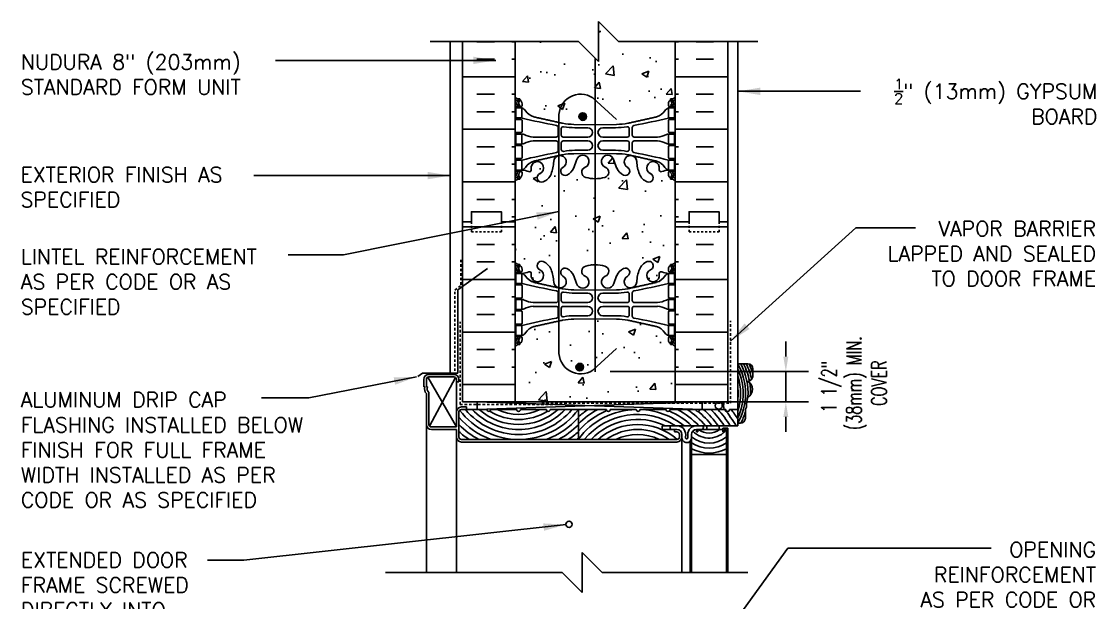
# Model space of a CAD drawing. Header units: inches. Extents: x 423 to 476.7, y 644.2 to 711.3.
# Drawn here: x 423 to 476.6, y 682.2 to 711.3 of the extents above; entities that cross this region are included whole.
import ezdxf

# ---------------------------------------------------------------- set-up
doc = ezdxf.new("R2010")
doc.units = ezdxf.units.IN
doc.header["$LTSCALE"] = 0.5
doc.header["$MEASUREMENT"] = 0
doc.linetypes.add('DASHED2', pattern=[0.375, 0.25, -0.125])
for name, color, linetype in [('HATCH', 12, 'Continuous'), ('line25', 2, 'Continuous'), ('LINE50', 5, 'Continuous'), ('LINE65', 3, 'Continuous'), ('LINE9', 9, 'Continuous'), ('TEXT', 4, 'Continuous'), ('Web_Edge', 9, 'Continuous')]:
    doc.layers.add(name, color=color, linetype=linetype)
doc.styles.add('DIM', font='romans.shx', dxfattribs={"width": 0.7})
doc.styles.add('ROMANS', font='romans.shx', dxfattribs={"height": 1.125})
doc.dimstyles.new('ext_12', dxfattribs={"dimscale": 12, "dimtxt": 0.09375, "dimasz": 0.09375, "dimexe": 0.09375, "dimexo": 0.0625, "dimgap": 0.0625, "dimtad": 1, "dimdec": 1, "dimzin": 3, "dimdsep": 46, "dimlunit": 4, "dimtxsty": 'DIM', "dimcen": 0.09, "dimdle": 0.09375, "dimclrt": 4, "dimadec": 0, "dimazin": 0, "dimtfac": 1, "dimtdec": 1, "dimtmove": 2, "dimatfit": 3, "dimfxl": 1, "dimfrac": 2, "dimtolj": 1, "dimtzin": 0, "dimarcsym": 0})

# ---------------------------------------------------------------- blocks, each defined once
blk = doc.blocks.new('*D19')
at = {"layer": 'Defpoints', "color": 0, "transparency": 16777216}
for p in [(451.641, 693.771), (461.168, 693.771), (451.694, 692.258)]:
    blk.add_point(p, dxfattribs=at)
at = {"layer": 'TEXT', "color": 0, "lineweight": -2, "transparency": 16777216}
for p, q in [((461.168, 694.521), (461.168, 695.271)), ((452.391, 693.771), (462.293, 693.771)), ((461.168, 692.258), (461.168, 693.771)), ((452.444, 692.258), (462.293, 692.258)), ((461.168, 691.508), (461.168, 690.758))]:
    blk.add_line(p, q, dxfattribs=at)
at = {"layer": 'TEXT', "color": 0, "transparency": 16777216}
for points in [[(461.043, 694.521), (461.293, 694.521), (461.168, 693.771)], [(461.043, 691.508), (461.293, 691.508), (461.168, 692.258)]]:
    blk.add_solid(points, dxfattribs=at)
at = {"layer": 'TEXT', "color": 4, "transparency": 16777216, "insert": (464.567, 693.015), "char_height": 0.75, "attachment_point": 5, "rotation": 90, "style": 'DIM'}
blk.add_mtext('\\A1;1 1/2" \\P (38mm) MIN. \\P COVER', dxfattribs=at)

msp = doc.modelspace()

# ---------------------------------------------------------------- hatches: boundary and pattern name
at = {"layer": 'HATCH'}
h = msp.add_hatch(dxfattribs=at)
h.set_pattern_fill('AR-CONC', color=256, scale=0.5)
h.set_pattern_definition([(50, (0, 0), (3.586301, -0.313761), [0.375, -4.125]), (355, (0, 0), (-0.693757, 3.76096), [0.3, -3.3]), (100.45144, (0.299, -0.026), (2.892544, 3.4472), [0.318701, -3.50571]), (46.1842, (0, 1), (5.336207, -0.827596), [0.5625, -6.1875]), (96.63564, (0.4447, 0.931), (4.67331, 4.870593), [0.47805, -5.25857]), (351.1842, (0, 1), (4.67331, 4.870593), [0.45, -4.95]), (21, (0.5, 0.75), (2.984535, -2.013094), [0.375, -4.125]), (326, (0.5, 0.75), (1.216577, 3.62575), [0.3, -3.3]), (71.45144, (0.7487, 0.5822), (4.201112, 1.612656), [0.318701, -3.50571]), (37.5, (0, 0), (0.0607993, 1.6644693), [0, -3.26, 0, -3.35, 0, -3.3125]), (7.5, (0, 0), (1.3153477, 1.9720586), [0, -1.91, 0, -3.185, 0, -1.2625]), (327.5, (-1.115, 0), (2.6691122, -0.1127744), [0, -1.25, 0, -3.9, 0, -5.175]), (317.5, (-1.615, 0), (2.915931, 0.500525), [0, -1.625, 0, -2.59, 0, -3.675])])
h.paths.add_polyline_path([(447.645, 672.228), (446.958, 672.228), (445.645, 672.228), (445.645, 670.156), (447.145, 662.228), (447.645, 662.228)])
h.paths.add_polyline_path([(444.833, 669.227), (427.282, 668.931), (427.282, 668.432), (426.282, 667.432), (428.282, 667.432), (427.282, 666.432), (427.282, 665.932), (444.833, 666.224)])
edge = h.paths.add_edge_path()
edge.add_line((455.645, 710.258), (452.801, 710.258))
edge.add_line((452.801, 710.258), (451.801, 711.258))
edge.add_line((451.801, 711.258), (451.801, 709.258))
edge.add_line((451.801, 709.258), (450.801, 710.258))
edge.add_line((450.801, 710.258), (447.645, 710.258))
edge.add_line((447.645, 710.258), (447.645, 707.485))
edge.add_arc((447.991, 707.846), 0.5, 226.2109, 246.4218)
edge.add_line((447.791, 707.388), (447.881, 707.388))
edge.add_line((447.881, 707.388), (447.881, 707.346))
edge.add_arc((447.741, 707.139), 0.25, 0, 55.9442, ccw=False)
edge.add_line((447.991, 707.139), (447.991, 707.071))
edge.add_arc((447.929, 707.071), 0.0625, -90, 0, ccw=False)
edge.add_line((447.929, 707.009), (447.881, 707.009))
edge.add_line((447.881, 707.009), (447.881, 706.939))
edge.add_line((447.881, 706.939), (447.986, 706.939))
edge.add_arc((447.864, 706.596), 0.364, 32.0424, 70.3387, ccw=False)
edge.add_arc((448.787, 707.207), 0.743, 214.228, 253.8107)
edge.add_spline(control_points=[(448.579, 706.493), (450.017, 706.173)], knot_values=[0, 0, 1, 1], degree=1, periodic=0)
edge.add_arc((450.573, 709.105), 2.984, 259.2546, 270.0995)
edge.add_line((450.578, 706.121), (451.645, 706.105))
edge.add_line((451.645, 706.105), (452.712, 706.121))
edge.add_arc((452.717, 709.105), 2.984, 269.9005, 280.7454)
edge.add_spline(control_points=[(453.273, 706.173), (454.711, 706.493)], knot_values=[0, 0, 1, 1], degree=1, periodic=0)
edge.add_arc((454.503, 707.207), 0.743, 286.1893, 325.772)
edge.add_arc((455.426, 706.596), 0.364, 109.6613, 147.9576, ccw=False)
edge.add_line((455.304, 706.939), (455.409, 706.939))
edge.add_line((455.409, 706.939), (455.409, 707.009))
edge.add_line((455.409, 707.009), (455.362, 707.009))
edge.add_arc((455.362, 707.071), 0.0625, 180, 270, ccw=False)
edge.add_line((455.299, 707.071), (455.299, 707.139))
edge.add_arc((455.549, 707.139), 0.25, 124.0558, 180, ccw=False)
edge.add_line((455.409, 707.346), (455.409, 707.388))
edge.add_line((455.409, 707.388), (455.499, 707.388))
edge.add_arc((455.299, 707.846), 0.5, 293.5782, 313.7891)
edge.add_line((455.645, 707.485), (455.645, 710.258))
h.paths.add_polyline_path([(455.645, 703.293, 0.088416), (455.499, 703.39), (455.409, 703.39), (455.409, 703.432, -0.249069), (455.299, 703.639), (455.299, 703.706, -0.414214), (455.362, 703.769), (455.409, 703.769), (455.409, 703.839), (455.304, 703.839, 0.085348), (454.975, 703.763, -0.669601), (454.842, 703.884, 2.087231), (454.408, 703.659, -1), (454.245, 703.25, -0.21345), (453.853, 703.639, -0.069923), (453.716, 704.283, 1.629604), (453.245, 703.982, -0.994662), (453.062, 703.587, -0.173075), (452.716, 703.954), (452.574, 704.341, 1.612474), (452.142, 703.981, -0.734872), (452.119, 703.47, -0.068475), (451.645, 703.408, -0.068475), (451.171, 703.47, -0.734872), (451.148, 703.981, 1.612474), (450.716, 704.341), (450.574, 703.954, -0.173075), (450.228, 703.587, -0.994662), (450.046, 703.982, 1.629604), (449.574, 704.283, -0.069923), (449.438, 703.639, -0.21345), (449.045, 703.25, -1), (448.882, 703.659, 2.087231), (448.448, 703.884, -0.669601), (448.316, 703.763, 0.085348), (447.986, 703.839), (447.881, 703.839), (447.881, 703.769), (447.929, 703.769, -0.414214), (447.991, 703.706), (447.991, 703.639, -0.249069), (447.881, 703.432), (447.881, 703.39), (447.791, 703.39, 0.088416), (447.645, 703.293), (447.645, 701.258), (447.645, 699.224, 0.088416), (447.791, 699.127), (447.881, 699.127), (447.881, 699.085, -0.249069), (447.991, 698.878), (447.991, 698.81, -0.414214), (447.929, 698.748), (447.881, 698.748), (447.881, 698.678), (447.986, 698.678, 0.085348), (448.316, 698.753, -0.669601), (448.448, 698.633, 2.087231), (448.882, 698.858, -1), (449.045, 699.266, -0.21345), (449.438, 698.877, -0.069923), (449.574, 698.233, 1.629604), (450.046, 698.534, -0.994662), (450.228, 698.929, -0.173075), (450.574, 698.562), (450.716, 698.176, 1.612474), (451.148, 698.535, -0.734872), (451.171, 699.046, -0.068475), (451.645, 699.108, -0.068475), (452.119, 699.046, -0.734872), (452.142, 698.535, 1.612474), (452.574, 698.176), (452.716, 698.562, -0.173075), (453.062, 698.929, -0.994662), (453.245, 698.534, 1.629604), (453.716, 698.233, -0.069923), (453.853, 698.877, -0.21345), (454.245, 699.266, -1), (454.408, 698.858, 2.087231), (454.842, 698.633, -0.669601), (454.975, 698.753, 0.085348), (455.304, 698.678), (455.409, 698.678), (455.409, 698.748), (455.362, 698.748, -0.414214), (455.299, 698.81), (455.299, 698.878, -0.249069), (455.409, 699.085), (455.409, 699.127), (455.499, 699.127, 0.088416), (455.645, 699.224), (455.645, 701.258)])
edge = h.paths.add_edge_path()
edge.add_arc((455.299, 694.671), 0.5, 46.2109, 66.4218)
edge.add_line((455.499, 695.129), (455.409, 695.129))
edge.add_line((455.409, 695.129), (455.409, 695.171))
edge.add_arc((455.549, 695.378), 0.25, 180, 235.9442, ccw=False)
edge.add_line((455.299, 695.378), (455.299, 695.445))
edge.add_arc((455.362, 695.445), 0.0625, 90, 180, ccw=False)
edge.add_line((455.362, 695.508), (455.409, 695.508))
edge.add_line((455.409, 695.508), (455.409, 695.578))
edge.add_line((455.409, 695.578), (455.304, 695.578))
edge.add_arc((455.426, 695.92), 0.364, 212.0424, 250.3387, ccw=False)
edge.add_arc((454.503, 695.309), 0.743, 34.228, 73.8107)
edge.add_spline(control_points=[(454.711, 696.023), (453.273, 696.344)], knot_values=[0, 0, 1, 1], degree=1, periodic=0)
edge.add_arc((452.717, 693.412), 2.984, 79.2546, 90.0995)
edge.add_line((452.712, 696.396), (451.645, 696.412))
edge.add_line((451.645, 696.412), (450.578, 696.396))
edge.add_arc((450.573, 693.412), 2.984, 89.9005, 100.7454)
edge.add_spline(control_points=[(450.017, 696.344), (448.579, 696.023)], knot_values=[0, 0, 1, 1], degree=1, periodic=0)
edge.add_arc((448.787, 695.309), 0.743, 106.1893, 145.772)
edge.add_arc((447.864, 695.92), 0.364, 289.6613, 327.9576, ccw=False)
edge.add_line((447.986, 695.578), (447.881, 695.578))
edge.add_line((447.881, 695.578), (447.881, 695.508))
edge.add_line((447.881, 695.508), (447.929, 695.508))
edge.add_arc((447.929, 695.445), 0.0625, 0, 90, ccw=False)
edge.add_line((447.991, 695.445), (447.991, 695.378))
edge.add_arc((447.741, 695.378), 0.25, 304.0558, 360, ccw=False)
edge.add_line((447.881, 695.171), (447.881, 695.129))
edge.add_line((447.881, 695.129), (447.791, 695.129))
edge.add_arc((447.991, 694.671), 0.5, 113.5782, 133.7891)
edge.add_line((447.645, 695.032), (447.645, 692.258))
edge.add_line((447.645, 692.258), (455.645, 692.258))
edge.add_line((455.645, 692.258), (455.645, 695.032))
h = msp.add_hatch(dxfattribs=at)
h.set_pattern_fill('INSUL', color=256, scale=7, style=0)
h.set_pattern_definition([(0, (-2478.5165, 304.2487), (0, 2.625), []), (0, (-2478.5165, 305.1237), (0, 2.625), [0.875, -0.875]), (0, (-2478.5165, 305.9987), (0, 2.625), [0.875, -0.875])])
h.paths.add_polyline_path([(447.645, 710.258), (445.02, 710.258), (445.02, 701.258), (445.458, 701.258), (445.458, 701.758), (446.958, 701.758), (446.958, 701.258), (447.645, 701.258)])
h = msp.add_hatch(dxfattribs=at)
h.set_pattern_fill('INSUL', color=256, scale=7, style=0)
h.set_pattern_definition([(180, (3381.8066, 304.2487), (0, 2.625), []), (180, (3381.8066, 305.1237), (0, 2.625), [0.875, -0.875]), (180, (3381.8066, 305.9987), (0, 2.625), [0.875, -0.875])])
h.paths.add_polyline_path([(458.27, 710.258), (455.645, 710.258), (455.645, 701.258), (456.333, 701.258), (456.333, 701.758), (457.833, 701.758), (457.833, 701.258), (458.27, 701.258)])
h = msp.add_hatch(dxfattribs=at)
h.set_pattern_fill('INSUL', color=256, scale=7, style=0)
h.set_pattern_definition([(0, (-2478.5165, 286.2487), (0, 2.625), []), (0, (-2478.5165, 287.1237), (0, 2.625), [0.875, -0.875]), (0, (-2478.5165, 287.9987), (0, 2.625), [0.875, -0.875])])
h.paths.add_polyline_path([(445.02, 692.258), (447.645, 692.258), (447.645, 701.258), (446.958, 701.258), (446.958, 701.758), (445.458, 701.758), (445.458, 701.258), (445.02, 701.258)])
h = msp.add_hatch(dxfattribs=at)
h.set_pattern_fill('INSUL', color=256, scale=7, style=0)
h.set_pattern_definition([(180, (3381.8066, 286.2487), (0, 2.625), []), (180, (3381.8066, 287.1237), (0, 2.625), [0.875, -0.875]), (180, (3381.8066, 287.9987), (0, 2.625), [0.875, -0.875])])
h.paths.add_polyline_path([(455.645, 692.258), (458.27, 692.258), (458.27, 701.258), (457.833, 701.258), (457.833, 701.758), (456.333, 701.758), (456.333, 701.258), (455.645, 701.258)])
at = {"layer": 'LINE65'}
for points in [[(451.209, 706.509, 1), (450.834, 706.509, 1)], [(451.055, 693.998, 1), (450.68, 693.998, 1)]]:
    msp.add_hatch(color=256, dxfattribs=at).paths.add_polyline_path(points)

# ---------------------------------------------------------------- linework, layer by layer
at = {"layer": 'HATCH', "color": 6, "linetype": 'DASHED2'}
for p, q in [((444.928, 699.362), (444.928, 698.078)), ((444.637, 697.845), (444.928, 698.078)), ((444.637, 693.808), (444.637, 697.845)), ((444.895, 692.133), (444.895, 696.258)), ((458.395, 692.191), (458.395, 696.316)), ((444.895, 692.133), (449.926, 692.133)), ((448.971, 692.191), (458.395, 692.191))]:
    msp.add_line(p, q, dxfattribs=at)
at = {"layer": 'HATCH'}
for p, q in [((443.279, 693.491), (444.708, 691.008)), ((443.359, 691.056), (444.671, 693.472)), ((445.747, 692.258), (456.987, 691.883)), ((456.987, 692.258), (445.747, 691.883))]:
    msp.add_line(p, q, dxfattribs=at)
for centre, radius, start, end in [((456.114, 692.68), 3.043, 330.7919, 29.2081), ((456.114, 692.68), 2.918, 335.54, 24.46), ((456.114, 692.68), 3.168, 356.825, 27.9516), ((456.114, 692.68), 3.293, 11.0243, 26.8034), ((456.114, 692.68), 3.418, 12.0651, 25.7495), ((456.114, 692.68), 3.543, 15.9774, 24.627), ((456.114, 692.68), 2.793, 341.9887, 18.0113), ((456.114, 692.68), 2.668, 354.5984, 5.4016), ((456.114, 692.68), 3.293, 358.8322, 9.4629), ((447.821, 694.093), 3.71, 217.2647, 323.4425), ((447.821, 694.093), 3.46, 219.6927, 320.3073), ((447.821, 694.093), 3.21, 223.5049, 316.4951), ((447.821, 694.093), 2.96, 228.2938, 311.7062), ((447.821, 694.093), 2.71, 237.7067, 302.0927), ((447.821, 694.093), 2.46, 243.9392, 296.0608), ((453.763, 688.174), 3.71, 91.1088, 142.9696), ((453.763, 688.174), 4.21, 118.2115, 134.7082), ((453.763, 688.174), 4.46, 123.7149, 131.6102), ((453.763, 688.174), 4.71, 128.0331, 128.9624), ((453.763, 688.174), 3.96, 112.8027, 138.4099), ((453.763, 688.174), 3.71, 51.3484, 88.184), ((453.763, 688.174), 3.96, 68.9628, 69.5284), ((453.763, 688.174), 3.96, 47.025, 66.6047), ((453.763, 688.174), 4.21, 43.4878, 61.7885), ((453.763, 688.174), 4.46, 40.513, 56.2851), ((453.763, 688.174), 4.71, 37.9619, 50.1463), ((453.763, 688.174), 4.96, 35.7416, 48.4133), ((453.763, 688.174), 5.21, 33.7865, 45.4028), ((453.763, 688.174), 5.46, 32.0484, 42.801), ((453.763, 688.174), 5.71, 30.4909, 40.5193), ((453.763, 688.174), 5.96, 32.8394, 38.4953), ((456.114, 692.68), 3.168, 332.0612, 343.0968), ((447.821, 694.093), 3.96, 220.9881, 249.5281), ((447.821, 694.093), 3.96, 290.4719, 318.8113), ((453.763, 688.174), 3.46, 56.8657, 140.3071), ((453.763, 688.174), 3.21, 64.504, 136.495), ((447.821, 694.093), 4.21, 224.7637, 241.7883), ((447.821, 694.093), 4.46, 227.9163, 236.2849), ((447.821, 694.093), 4.21, 298.2117, 315.0605), ((447.821, 694.093), 4.46, 303.7151, 311.9261), ((453.763, 688.174), 2.96, 48.2975, 131.706), ((453.763, 688.174), 2.71, 54.6318, 125.3682), ((453.763, 688.174), 2.46, 63.9396, 116.0604), ((457.333, 691.564), 1.109, 223.276, 322.0991), ((457.333, 691.564), 0.859, 232.4764, 307.5236), ((447.821, 694.093), 4.71, 231.0139, 231.7393), ((447.821, 694.093), 4.71, 308.0332, 309.2499), ((457.333, 691.564), 1.359, 229.9163, 310.0837), ((457.333, 691.564), 1.609, 237.0538, 302.9462), ((457.333, 691.564), 1.859, 241.9196, 298.0804), ((457.333, 691.564), 2.109, 245.4864, 246.3105), ((457.333, 691.564), 2.109, 293.6895, 294.5136)]:
    msp.add_arc(centre, radius, start, end, dxfattribs=at)
at = {"layer": 'line25'}
for p, q in [((447.645, 710.258), (447.645, 701.258)), ((455.645, 701.258), (455.645, 710.258)), ((447.645, 701.258), (447.645, 692.258)), ((455.645, 692.258), (455.645, 701.258))]:
    msp.add_line(p, q, dxfattribs=at)
at = {"layer": 'LINE50'}
for p, q in [((445.02, 701.258), (445.02, 710.258)), ((458.27, 701.258), (458.27, 710.258)), ((445.02, 692.258), (445.02, 701.258)), ((458.27, 692.258), (458.27, 701.258)), ((445.02, 692.258), (447.645, 692.258)), ((455.645, 692.258), (458.27, 692.258))]:
    msp.add_line(p, q, dxfattribs=at)
for points in [[(445.02, 701.258), (445.458, 701.258), (445.458, 701.758), (446.958, 701.758), (446.958, 701.258), (447.645, 701.258)], [(447.645, 701.258), (446.958, 701.258), (446.958, 701.758), (445.458, 701.758), (445.458, 701.258), (445.02, 701.258)], [(458.27, 701.258), (457.833, 701.258), (457.833, 701.758), (456.333, 701.758), (456.333, 701.258), (455.645, 701.258)], [(455.645, 701.258), (456.333, 701.258), (456.333, 701.758), (457.833, 701.758), (457.833, 701.258), (458.27, 701.258)]]:
    msp.add_lwpolyline(points, dxfattribs=at)
at = {"layer": 'LINE65'}
msp.add_line((451.645, 709.415), (451.645, 693.758), dxfattribs=at)
msp.add_lwpolyline([(452.713, 694.927), (451.533, 693.843, -0.623194), (449.834, 694.833), (449.834, 706.454, -0.623194), (451.533, 707.444), (452.713, 706.359)], format="xyb", dxfattribs=at)
for centre in [(451.021, 706.509), (450.868, 693.998)]:
    msp.add_circle(centre, 0.188, dxfattribs=at)
at = {"layer": 'LINE9'}
for p, q in [((451.801, 709.258), (451.801, 711.258)), ((452.801, 710.258), (451.801, 711.258)), ((443.395, 710.258), (450.801, 710.258)), ((445.02, 710.258), (444.395, 710.258)), ((444.395, 710.258), (444.395, 693.633)), ((450.801, 710.258), (451.801, 709.258)), ((452.801, 710.258), (459.77, 710.258)), ((458.77, 691.071), (458.77, 710.258)), ((444.781, 697.851), (446.264, 698.924)), ((444.781, 693.701), (444.781, 697.851)), ((458.77, 694.165), (459.27, 694.165)), ((459.52, 693.915), (459.52, 693.531)), ((442.776, 693.533), (443.019, 693.701)), ((443.019, 693.701), (444.781, 693.701)), ((443.083, 693.383), (443.083, 693.008)), ((443.208, 693.383), (443.208, 693.008)), ((443.333, 693.633), (444.583, 693.633)), ((443.333, 693.508), (444.583, 693.508)), ((444.708, 693.383), (444.708, 693.258)), ((444.833, 693.383), (444.833, 693.258)), ((443.134, 693.008), (443.083, 693.008)), ((443.208, 693.008), (443.27, 693.008)), ((444.708, 693.258), (444.833, 693.258)), ((444.708, 693.258), (444.708, 691.758)), ((443.208, 691.133), (443.208, 692.679)), ((443.333, 691.133), (443.333, 692.735)), ((445.747, 692.258), (445.747, 691.883)), ((455.645, 692.258), (447.645, 692.258)), ((456.987, 692.258), (456.987, 691.883)), ((444.708, 691.758), (444.708, 691.008)), ((444.833, 691.758), (444.833, 690.508)), ((445.208, 692.008), (444.958, 692.008)), ((444.958, 691.883), (446.23, 691.883)), ((445.208, 691.883), (445.208, 692.008)), ((447.722, 691.883), (446.419, 691.883)), ((449.206, 691.883), (447.912, 691.883)), ((452.207, 691.883), (449.395, 691.883)), ((450.801, 691.883), (450.801, 690.383)), ((453.691, 691.883), (452.397, 691.883)), ((453.88, 691.883), (455.183, 691.883)), ((455.373, 691.883), (456.675, 691.883)), ((456.865, 691.883), (458.168, 691.883)), ((458.357, 691.883), (458.77, 691.883)), ((459.145, 691.91), (459.145, 691.446)), ((458.77, 691.196), (458.895, 691.196)), ((443.208, 691.133), (443.208, 683.743)), ((444.708, 691.008), (443.458, 691.008)), ((444.708, 690.883), (443.458, 690.883)), ((444.708, 690.883), (444.708, 690.508)), ((454.99, 691.071), (458.77, 691.071)), ((454.99, 691.071), (454.99, 690.883)), ((454.99, 690.883), (455.601, 690.883)), ((455.601, 690.883), (455.476, 690.883)), ((455.478, 691.071), (455.726, 691.071)), ((455.601, 690.758), (455.601, 690.883)), ((455.601, 690.883), (455.726, 690.883)), ((455.726, 690.758), (455.601, 690.758)), ((455.851, 690.508), (455.851, 690.633)), ((455.851, 690.508), (455.851, 690.633)), ((455.976, 690.508), (455.976, 690.633)), ((456.161, 690.479), (456.164, 690.633)), ((456.272, 690.479), (456.27, 690.633)), ((456.458, 690.508), (456.458, 690.633)), ((456.458, 690.633), (456.458, 683.743)), ((456.708, 691.071), (456.958, 691.071)), ((456.708, 690.883), (456.958, 690.883)), ((456.708, 690.883), (458.02, 690.883)), ((456.708, 690.758), (456.708, 690.883)), ((456.77, 690.758), (456.708, 690.758)), ((456.77, 690.883), (456.77, 690.758)), ((457.22, 691.071), (457.22, 690.883)), ((457.835, 691.071), (457.835, 690.883)), ((458.02, 690.946), (458.02, 690.758)), ((458.27, 690.946), (458.02, 690.946)), ((458.02, 690.758), (458.083, 690.758)), ((458.083, 690.883), (458.208, 690.883)), ((458.083, 690.883), (458.083, 690.758)), ((458.208, 690.883), (458.208, 688.429)), ((458.208, 690.883), (458.208, 683.743)), ((458.27, 683.743), (458.27, 690.946)), ((444.708, 690.508), (444.708, 683.743)), ((444.958, 690.383), (455.726, 690.383)), ((444.958, 690.258), (455.726, 690.258)), ((455.973, 690.469), (455.973, 683.743)), ((456.395, 683.743), (456.395, 690.303)), ((458.208, 689.633), (456.458, 689.633)), ((450.989, 682.743), (450.989, 684.743)), ((451.989, 683.743), (450.989, 684.743)), ((449.989, 683.743), (441.16, 683.743)), ((449.989, 683.743), (450.989, 682.743)), ((459.27, 683.743), (451.989, 683.743))]:
    msp.add_line(p, q, dxfattribs=at)
at = {"layer": 'LINE9', "linetype": 'DASHED2', "ltscale": 0.15}
for points in [[(445.458, 701.258), (445.458, 701.258), (445.458, 700.758), (446.958, 700.758), (446.958, 701.258), (446.958, 701.258)], [(445.458, 701.258), (445.458, 701.258), (445.458, 700.758), (446.958, 700.758), (446.958, 701.258), (446.958, 701.258)], [(457.833, 701.258), (457.833, 701.258), (457.833, 700.758), (456.333, 700.758), (456.333, 701.258), (456.333, 701.258)], [(457.833, 701.258), (457.833, 701.258), (457.833, 700.758), (456.333, 700.758), (456.333, 701.258), (456.333, 701.258)]]:
    msp.add_lwpolyline(points, dxfattribs=at)
at = {"layer": 'LINE9'}
for centre, radius in [((457.817, 692.071), 0.178), ((450.34, 686.15), 0.156)]:
    msp.add_circle(centre, radius, dxfattribs=at)
for centre, radius, start, end in [((459.27, 693.915), 0.25, 0, 90), ((443.333, 693.383), 0.25, 90, 180), ((443.333, 693.383), 0.125, 90, 180), ((444.583, 693.383), 0.25, 0, 90), ((444.583, 693.383), 0.125, 0, 90), ((459.22, 693.588), 0.305, 279.3716, 349.3541), ((443.449, 692.906), 0.331, 161.963, 223.1991), ((443.449, 692.906), 0.206, 150.1879, 235.6091), ((459.061, 692.894), 0.445, 298.0452, 61.9548), ((458.632, 692.068), 0.571, 160.4813, 198.8273), ((460.831, 692.047), 1.626, 163.7963, 180.329), ((444.958, 691.758), 0.25, 90, 180), ((444.958, 691.758), 0.125, 90, 180), ((446.325, 691.883), 0.0947, 180, 0), ((447.817, 691.883), 0.0947, 180, 0), ((449.301, 691.883), 0.0947, 180, 0), ((452.302, 691.883), 0.0947, 180, 0), ((453.786, 691.883), 0.0947, 180, 0), ((455.278, 691.883), 0.0947, 180, 0), ((456.77, 691.883), 0.0947, 180, 0), ((458.262, 691.883), 0.0947, 180, 0), ((459.025, 692.045), 0.181, 311.6431, 357.7617), ((458.895, 691.446), 0.25, 270, 0), ((443.458, 691.133), 0.25, 180, 270), ((443.458, 691.133), 0.125, 180, 270), ((455.477, 690.977), 0.0938, 89.4229, 269.4229), ((455.726, 690.633), 0.438, 0, 90), ((455.726, 690.633), 0.25, 0, 90), ((455.726, 690.633), 0.125, 0, 90), ((456.708, 690.633), 0.438, 90, 180), ((456.708, 690.633), 0.25, 90, 180), ((456.957, 690.977), 0.0938, 270.5771, 90.5771), ((444.958, 690.508), 0.25, 180, 270), ((444.958, 690.508), 0.125, 180, 270), ((455.726, 690.508), 0.125, 270, 0), ((455.726, 690.508), 0.25, 270, 0), ((456.217, 690.47), 0.244, 170.8993, 270), ((456.217, 690.47), 0.0562, 170.8993, 270), ((456.217, 690.47), 0.0562, 270, 9.1007), ((456.217, 690.47), 0.244, 270, 350.8993)]:
    msp.add_arc(centre, radius, start, end, dxfattribs=at)
at = {"layer": 'Web_Edge'}
for p, q in [((447.791, 707.388), (447.881, 707.388)), ((447.881, 707.388), (447.881, 707.346)), ((455.499, 707.388), (455.409, 707.388)), ((455.409, 707.388), (455.409, 707.346)), ((447.645, 707.109), (447.723, 707.109)), ((447.645, 707.009), (447.929, 707.009)), ((447.791, 707.009), (447.791, 706.939)), ((447.881, 707.009), (447.881, 706.939)), ((447.991, 707.139), (447.991, 707.071)), ((455.299, 707.139), (455.299, 707.071)), ((455.645, 707.009), (455.362, 707.009)), ((455.409, 707.009), (455.409, 706.939)), ((455.499, 707.009), (455.499, 706.939)), ((455.645, 707.109), (455.567, 707.109)), ((447.645, 706.369), (447.929, 706.369)), ((447.791, 706.439), (447.791, 706.369)), ((447.881, 706.439), (447.881, 706.369)), ((447.991, 706.306), (447.991, 705.771)), ((455.299, 706.306), (455.299, 705.771)), ((455.645, 706.369), (455.362, 706.369)), ((455.409, 706.439), (455.409, 706.369)), ((455.499, 706.439), (455.499, 706.369)), ((447.645, 705.709), (447.929, 705.709)), ((447.791, 705.709), (447.791, 705.639)), ((447.881, 705.709), (447.881, 705.639)), ((449.793, 705.969), (449.793, 705.584)), ((449.946, 705.907), (449.946, 705.584)), ((450.578, 706.121), (451.645, 706.105)), ((450.626, 705.953), (451.273, 705.953)), ((452.712, 706.121), (451.645, 706.105)), ((452.664, 705.953), (452.017, 705.953)), ((453.345, 705.907), (453.345, 705.584)), ((453.497, 705.969), (453.497, 705.584)), ((455.645, 705.709), (455.362, 705.709)), ((455.409, 705.709), (455.409, 705.639)), ((455.499, 705.709), (455.499, 705.639)), ((447.791, 705.069), (447.791, 705.139)), ((447.881, 705.069), (447.881, 705.139)), ((448.539, 705.483), (449.693, 705.484)), ((448.539, 705.294), (449.693, 705.294)), ((449.793, 704.809), (449.793, 705.194)), ((449.946, 704.871), (449.946, 705.194)), ((450.046, 705.484), (451.273, 705.484)), ((450.046, 705.294), (451.273, 705.294)), ((453.245, 705.484), (452.017, 705.484)), ((453.245, 705.294), (452.017, 705.294)), ((453.345, 704.871), (453.345, 705.194)), ((453.497, 704.809), (453.497, 705.194)), ((454.751, 705.483), (453.597, 705.484)), ((454.751, 705.294), (453.597, 705.294)), ((455.409, 705.069), (455.409, 705.139)), ((455.499, 705.069), (455.499, 705.139)), ((447.645, 705.069), (447.929, 705.069)), ((447.991, 704.471), (447.991, 705.006)), ((450.578, 704.657), (451.645, 704.673)), ((450.626, 704.825), (451.273, 704.825)), ((452.712, 704.657), (451.645, 704.673)), ((452.664, 704.825), (452.017, 704.825)), ((455.299, 704.471), (455.299, 705.006)), ((455.645, 705.069), (455.362, 705.069)), ((447.645, 704.409), (447.929, 704.409)), ((447.791, 704.339), (447.791, 704.409)), ((447.881, 704.339), (447.881, 704.409)), ((450.716, 704.341), (450.574, 703.954)), ((452.574, 704.341), (452.716, 703.954)), ((455.645, 704.409), (455.362, 704.409)), ((455.409, 704.339), (455.409, 704.409)), ((455.499, 704.339), (455.499, 704.409)), ((447.645, 703.769), (447.929, 703.769)), ((447.645, 703.669), (447.723, 703.669)), ((447.791, 703.769), (447.791, 703.839)), ((447.881, 703.769), (447.881, 703.839)), ((447.991, 703.639), (447.991, 703.706)), ((455.299, 703.639), (455.299, 703.706)), ((455.645, 703.769), (455.362, 703.769)), ((455.409, 703.769), (455.409, 703.839)), ((455.499, 703.769), (455.499, 703.839)), ((455.645, 703.669), (455.567, 703.669)), ((447.791, 703.39), (447.881, 703.39)), ((447.881, 703.39), (447.881, 703.432)), ((455.409, 703.39), (455.409, 703.432)), ((455.499, 703.39), (455.409, 703.39)), ((447.645, 698.848), (447.723, 698.848)), ((447.645, 698.748), (447.929, 698.748)), ((447.791, 699.127), (447.881, 699.127)), ((447.791, 698.748), (447.791, 698.678)), ((447.881, 699.127), (447.881, 699.085)), ((447.881, 698.748), (447.881, 698.678)), ((447.991, 698.878), (447.991, 698.81)), ((455.299, 698.878), (455.299, 698.81)), ((455.645, 698.748), (455.362, 698.748)), ((455.499, 699.127), (455.409, 699.127)), ((455.409, 699.127), (455.409, 699.085)), ((455.409, 698.748), (455.409, 698.678)), ((455.499, 698.748), (455.499, 698.678)), ((455.645, 698.848), (455.567, 698.848)), ((447.791, 698.178), (447.791, 698.108)), ((447.881, 698.178), (447.881, 698.108)), ((450.716, 698.176), (450.574, 698.562)), ((452.574, 698.176), (452.716, 698.562)), ((455.409, 698.178), (455.409, 698.108)), ((455.499, 698.178), (455.499, 698.108)), ((447.645, 698.108), (447.929, 698.108)), ((447.991, 698.045), (447.991, 697.51)), ((449.793, 697.708), (449.793, 697.323)), ((449.946, 697.646), (449.946, 697.323)), ((450.578, 697.86), (451.645, 697.844)), ((450.626, 697.692), (451.273, 697.692)), ((452.712, 697.86), (451.645, 697.844)), ((452.664, 697.692), (452.017, 697.692)), ((453.345, 697.646), (453.345, 697.323)), ((453.497, 697.708), (453.497, 697.323)), ((455.299, 698.045), (455.299, 697.51)), ((455.645, 698.108), (455.362, 698.108)), ((447.645, 697.448), (447.929, 697.448)), ((447.791, 697.448), (447.791, 697.378)), ((447.881, 697.448), (447.881, 697.378)), ((448.539, 697.222), (449.693, 697.223)), ((450.046, 697.223), (451.273, 697.223)), ((453.245, 697.223), (452.017, 697.223)), ((454.751, 697.222), (453.597, 697.223)), ((455.645, 697.448), (455.362, 697.448)), ((455.409, 697.448), (455.409, 697.378)), ((455.499, 697.448), (455.499, 697.378)), ((447.645, 696.808), (447.929, 696.808)), ((447.791, 696.808), (447.791, 696.878)), ((447.881, 696.808), (447.881, 696.878)), ((447.991, 696.21), (447.991, 696.745)), ((448.539, 697.033), (449.693, 697.032)), ((449.793, 696.548), (449.793, 696.932)), ((449.946, 696.61), (449.946, 696.932)), ((450.046, 697.032), (451.273, 697.032)), ((450.626, 696.564), (451.273, 696.564)), ((453.245, 697.032), (452.017, 697.032)), ((452.664, 696.564), (452.017, 696.564)), ((453.345, 696.61), (453.345, 696.932)), ((453.497, 696.548), (453.497, 696.932)), ((454.751, 697.033), (453.597, 697.032)), ((455.299, 696.21), (455.299, 696.745)), ((455.645, 696.808), (455.362, 696.808)), ((455.409, 696.808), (455.409, 696.878)), ((455.499, 696.808), (455.499, 696.878)), ((447.645, 696.148), (447.929, 696.148)), ((447.791, 696.078), (447.791, 696.148)), ((447.881, 696.078), (447.881, 696.148)), ((450.578, 696.396), (451.645, 696.412)), ((452.712, 696.396), (451.645, 696.412)), ((455.645, 696.148), (455.362, 696.148)), ((455.409, 696.078), (455.409, 696.148)), ((455.499, 696.078), (455.499, 696.148)), ((447.645, 695.508), (447.929, 695.508)), ((447.791, 695.508), (447.791, 695.578)), ((447.881, 695.508), (447.881, 695.578)), ((447.991, 695.378), (447.991, 695.445)), ((455.299, 695.378), (455.299, 695.445)), ((455.645, 695.508), (455.362, 695.508)), ((455.409, 695.508), (455.409, 695.578)), ((455.499, 695.508), (455.499, 695.578)), ((447.645, 695.408), (447.723, 695.408)), ((447.791, 695.129), (447.881, 695.129)), ((447.881, 695.129), (447.881, 695.171)), ((455.409, 695.129), (455.409, 695.171)), ((455.499, 695.129), (455.409, 695.129)), ((455.645, 695.408), (455.567, 695.408))]:
    msp.add_line(p, q, dxfattribs=at)
for points in [[(447.686, 706.439), (447.986, 706.439), (447.986, 706.939), (447.686, 706.939)], [(455.604, 706.439), (455.304, 706.439), (455.304, 706.939), (455.604, 706.939)], [(447.686, 704.339), (447.986, 704.339), (447.986, 703.839), (447.686, 703.839)], [(455.604, 704.339), (455.304, 704.339), (455.304, 703.839), (455.604, 703.839)], [(447.686, 698.178), (447.986, 698.178), (447.986, 698.678), (447.686, 698.678)], [(455.604, 698.178), (455.304, 698.178), (455.304, 698.678), (455.604, 698.678)], [(447.686, 696.078), (447.986, 696.078), (447.986, 695.578), (447.686, 695.578)], [(455.604, 696.078), (455.304, 696.078), (455.304, 695.578), (455.604, 695.578)]]:
    msp.add_lwpolyline(points, close=True, dxfattribs=at)
for points in [[(447.986, 705.389), (447.986, 705.639), (447.686, 705.639), (447.686, 705.389)], [(455.304, 705.389), (455.304, 705.639), (455.604, 705.639), (455.604, 705.389)], [(447.986, 705.389), (447.986, 705.139), (447.686, 705.139), (447.686, 705.389)], [(455.304, 705.389), (455.304, 705.139), (455.604, 705.139), (455.604, 705.389)], [(447.986, 697.128), (447.986, 697.378), (447.686, 697.378), (447.686, 697.128)], [(447.986, 697.128), (447.986, 696.878), (447.686, 696.878), (447.686, 697.128)], [(455.304, 697.128), (455.304, 697.378), (455.604, 697.378), (455.604, 697.128)], [(455.304, 697.128), (455.304, 696.878), (455.604, 696.878), (455.604, 697.128)]]:
    msp.add_lwpolyline(points, dxfattribs=at)
for centre, radius, start, end in [((447.991, 707.846), 0.5, 226.2109, 250.5288), ((447.991, 707.846), 0.6, 234.7832, 245.0748), ((447.985, 707.193), 0.25, 140.1145, 222.4609), ((447.729, 707.283), 0.021, 343.464, 63.9957), ((447.827, 707.324), 0.045, 321.448, 139.1879), ((447.741, 707.139), 0.25, 0, 70.5288), ((447.985, 707.193), 0.16, 140.0001, 222.4609), ((455.549, 707.139), 0.25, 109.4712, 180), ((455.463, 707.324), 0.045, 40.8121, 218.552), ((455.305, 707.193), 0.16, 317.5391, 39.9999), ((455.299, 707.846), 0.5, 289.4712, 313.7891), ((455.305, 707.193), 0.25, 317.5391, 39.8855), ((455.561, 707.283), 0.021, 116.0043, 196.536), ((455.299, 707.846), 0.6, 294.9252, 305.2168), ((447.723, 707.128), 0.0196, 269.4032, 15.4901), ((447.834, 707.055), 0.045, 222.4609, 42.4609), ((447.929, 707.071), 0.0625, 270, 0), ((447.864, 706.596), 0.364, 34.9775, 70.3387), ((448.787, 707.207), 0.743, 212.7919, 253.8107), ((454.503, 707.207), 0.743, 286.1893, 327.2081), ((455.426, 706.596), 0.364, 109.6613, 145.0225), ((455.362, 707.071), 0.0625, 180, 270), ((455.457, 707.055), 0.045, 137.5391, 317.5391), ((455.567, 707.128), 0.0196, 164.5099, 270.5968), ((447.929, 706.306), 0.0625, 0, 90), ((454.795, 733.859), 28.253, 256.0552, 259.6343), ((450.573, 709.105), 2.984, 259.2546, 270.0995), ((452.717, 709.105), 2.984, 269.9005, 280.7454), ((448.495, 733.859), 28.253, 280.3657, 283.9448), ((455.362, 706.306), 0.0625, 90, 180), ((447.929, 705.771), 0.0625, 270, 0), ((447.982, 705.42), 0.219, 60.4937, 88.92), ((449.693, 705.969), 0.1, 360, 79.6343), ((450.046, 705.907), 0.1, 79.2546, 180), ((450.621, 708.937), 2.984, 259.2546, 270.0995), ((451.273, 705.718), 0.234, 270, 90), ((452.017, 705.718), 0.234, 90, 270), ((452.67, 708.937), 2.984, 269.9005, 280.7454), ((453.245, 705.907), 0.1, 0, 100.7454), ((453.597, 705.969), 0.1, 100.3657, 180), ((455.308, 705.42), 0.219, 91.08, 119.5063), ((455.362, 705.771), 0.0625, 180, 270), ((447.982, 705.358), 0.219, 271.08, 299.5063), ((448.624, 706.64), 1.16, 242.5844, 265.8032), ((448.624, 704.138), 1.16, 94.1968, 117.4156), ((449.693, 705.584), 0.1, 270.0388, 360), ((449.693, 705.194), 0.1, 0, 89.9612), ((450.046, 705.584), 0.1, 180, 270), ((450.046, 705.194), 0.1, 90, 180), ((451.273, 705.059), 0.234, 270, 90), ((452.017, 705.059), 0.234, 90, 270), ((453.245, 705.584), 0.1, 270, 0), ((453.245, 705.194), 0.1, 0, 90), ((453.597, 705.584), 0.1, 180, 269.9612), ((453.597, 705.194), 0.1, 90.0388, 180), ((454.666, 706.64), 1.16, 274.1968, 297.4156), ((454.666, 704.138), 1.16, 62.5844, 85.8032), ((455.308, 705.358), 0.219, 240.4937, 268.92), ((447.929, 705.006), 0.0625, 0, 90), ((454.795, 676.918), 28.253, 100.3657, 103.9448), ((449.886, 704.252), 0.314, 296.0652, 177.2643), ((449.693, 704.809), 0.1, 280.3657, 0), ((450.046, 704.871), 0.1, 180, 280.7454), ((450.573, 701.673), 2.984, 89.9005, 100.7454), ((450.621, 701.841), 2.984, 89.9005, 100.7454), ((451.021, 704.268), 0.314, 293.8084, 166.5854), ((452.269, 704.268), 0.314, 13.4146, 246.1916), ((452.67, 701.841), 2.984, 79.2546, 90.0995), ((452.717, 701.673), 2.984, 79.2546, 90.0995), ((453.404, 704.252), 0.314, 2.7357, 243.9348), ((453.245, 704.871), 0.1, 259.2546, 0), ((453.597, 704.809), 0.1, 180, 259.6343), ((448.495, 676.918), 28.253, 76.0552, 79.6343), ((455.362, 705.006), 0.0625, 90, 180), ((447.929, 704.471), 0.0625, 270, 0), ((448.787, 703.57), 0.743, 106.1893, 147.2081), ((448.755, 703.946), 0.314, 293.8084, 191.4114), ((447.215, 704.448), 2.365, 339.9985, 355.6105), ((456.075, 704.448), 2.365, 184.3895, 200.0015), ((454.535, 703.946), 0.314, 348.5886, 246.1916), ((454.503, 703.57), 0.743, 32.7919, 73.8107), ((455.362, 704.471), 0.0625, 180, 270), ((447.723, 703.649), 0.0196, 344.5099, 90.5968), ((447.985, 703.584), 0.25, 137.5391, 219.8855), ((447.729, 703.495), 0.021, 296.0043, 16.536), ((447.834, 703.723), 0.045, 317.5391, 137.5391), ((447.741, 703.639), 0.25, 289.4712, 360), ((447.985, 703.584), 0.16, 137.5391, 219.9999), ((447.929, 703.706), 0.0625, 360, 90), ((447.864, 704.181), 0.364, 289.6613, 325.0225), ((447.931, 702.843), 0.997, 66.8533, 86.8462), ((448.357, 703.851), 0.0968, 249.5669, 19.8449), ((448.964, 703.455), 0.22, 111.8037, 291.8037), ((448.806, 703.883), 0.677, 290.6803, 338.8761), ((450.138, 703.785), 0.217, 121.463, 294.4736), ((449.887, 704.255), 0.75, 297.0295, 336.3062), ((451.239, 703.729), 0.268, 109.9662, 255.2108), ((452.051, 703.729), 0.268, 284.7892, 70.0338), ((453.403, 704.255), 0.75, 203.6938, 242.9705), ((453.152, 703.785), 0.217, 245.5264, 58.537), ((454.484, 703.883), 0.677, 201.1239, 249.3197), ((454.326, 703.455), 0.22, 248.1963, 68.1963), ((454.933, 703.851), 0.0968, 160.1551, 290.4331), ((455.359, 702.843), 0.997, 93.1538, 113.1467), ((455.426, 704.181), 0.364, 214.9775, 250.3387), ((455.362, 703.706), 0.0625, 90, 180), ((455.549, 703.639), 0.25, 180, 250.5288), ((455.457, 703.723), 0.045, 42.4609, 222.4609), ((455.305, 703.584), 0.16, 320.0001, 42.4609), ((455.305, 703.584), 0.25, 320.1145, 42.4609), ((455.561, 703.495), 0.021, 163.464, 243.9957), ((455.567, 703.649), 0.0196, 89.4032, 195.4901), ((447.991, 702.932), 0.6, 114.9252, 125.2168), ((447.991, 702.932), 0.5, 109.4712, 133.7891), ((447.827, 703.453), 0.045, 220.8121, 38.552), ((451.634, 705.162), 1.754, 254.7082, 270.3771), ((451.657, 705.162), 1.754, 269.6229, 285.2918), ((455.463, 703.453), 0.045, 141.448, 319.1879), ((455.299, 702.932), 0.5, 46.2109, 70.5288), ((455.299, 702.932), 0.6, 54.7832, 65.0748), ((447.991, 699.585), 0.5, 226.2109, 250.5288), ((448.964, 699.062), 0.22, 68.1963, 248.1963), ((448.806, 698.633), 0.677, 21.1239, 69.3197), ((454.484, 698.633), 0.677, 110.6803, 158.8761), ((454.326, 699.062), 0.22, 291.8037, 111.8037), ((455.299, 699.585), 0.5, 289.4712, 313.7891), ((447.991, 699.585), 0.6, 234.7832, 245.0748), ((447.723, 698.867), 0.0196, 269.4032, 15.4901), ((447.985, 698.932), 0.25, 140.1145, 222.4609), ((447.729, 699.022), 0.021, 343.464, 63.9957), ((447.827, 699.063), 0.045, 321.448, 139.1879), ((447.834, 698.794), 0.045, 222.4609, 42.4609), ((447.741, 698.878), 0.25, 0, 70.5288), ((447.985, 698.932), 0.16, 140.0001, 222.4609), ((447.929, 698.81), 0.0625, 270, 0), ((447.931, 699.673), 0.997, 273.1538, 293.1467), ((447.864, 698.335), 0.364, 34.9775, 70.3387), ((448.357, 698.666), 0.0968, 340.1551, 110.4331), ((448.755, 698.571), 0.314, 168.5886, 66.1916), ((447.215, 698.068), 2.365, 4.3895, 20.0015), ((450.138, 698.731), 0.217, 65.5264, 238.537), ((449.887, 698.261), 0.75, 23.6938, 62.9705), ((451.239, 698.787), 0.268, 104.7892, 250.0338), ((451.634, 697.354), 1.754, 89.6229, 105.2918), ((451.657, 697.354), 1.754, 74.7082, 90.3771), ((452.051, 698.787), 0.268, 289.9662, 75.2108), ((453.403, 698.261), 0.75, 117.0295, 156.3062), ((453.152, 698.731), 0.217, 301.463, 114.4736), ((456.075, 698.068), 2.365, 159.9985, 175.6105), ((454.535, 698.571), 0.314, 113.8084, 11.4114), ((454.933, 698.666), 0.0968, 69.5669, 199.8449), ((455.359, 699.673), 0.997, 246.8533, 266.8462), ((455.426, 698.335), 0.364, 109.6613, 145.0225), ((455.549, 698.878), 0.25, 109.4712, 180), ((455.362, 698.81), 0.0625, 180, 270), ((455.457, 698.794), 0.045, 137.5391, 317.5391), ((455.463, 699.063), 0.045, 40.8121, 218.552), ((455.305, 698.932), 0.16, 317.5391, 39.9999), ((455.305, 698.932), 0.25, 317.5391, 39.8855), ((455.561, 699.022), 0.021, 116.0043, 196.536), ((455.567, 698.867), 0.0196, 164.5099, 270.5968), ((455.299, 699.585), 0.6, 294.9252, 305.2168), ((454.795, 725.598), 28.253, 256.0552, 259.6343), ((448.787, 698.946), 0.743, 212.7919, 253.8107), ((449.886, 698.264), 0.314, 182.7357, 63.9348), ((451.021, 698.248), 0.314, 193.4146, 66.1916), ((452.269, 698.248), 0.314, 113.8084, 346.5854), ((453.404, 698.264), 0.314, 116.0652, 357.2643), ((448.495, 725.598), 28.253, 280.3657, 283.9448), ((454.503, 698.946), 0.743, 286.1893, 327.2081), ((447.929, 698.045), 0.0625, 0, 90), ((449.693, 697.708), 0.1, 360, 79.6343), ((450.046, 697.646), 0.1, 79.2546, 180), ((450.573, 700.843), 2.984, 259.2546, 270.0995), ((450.621, 700.676), 2.984, 259.2546, 270.0995), ((451.273, 697.457), 0.234, 270, 90), ((452.017, 697.457), 0.234, 90, 270), ((452.67, 700.676), 2.984, 269.9005, 280.7454), ((452.717, 700.843), 2.984, 269.9005, 280.7454), ((453.245, 697.646), 0.1, 0, 100.7454), ((453.597, 697.708), 0.1, 100.3657, 180), ((455.362, 698.045), 0.0625, 90, 180), ((447.929, 697.51), 0.0625, 270, 0), ((447.982, 697.159), 0.219, 60.4937, 88.92), ((448.624, 698.379), 1.16, 242.5844, 265.8032), ((449.693, 697.323), 0.1, 270.0388, 360), ((450.046, 697.323), 0.1, 180, 270), ((453.245, 697.323), 0.1, 270, 0), ((453.597, 697.323), 0.1, 180, 269.9612), ((454.666, 698.379), 1.16, 274.1968, 297.4156), ((455.308, 697.159), 0.219, 91.08, 119.5063), ((455.362, 697.51), 0.0625, 180, 270), ((447.929, 696.745), 0.0625, 0, 90), ((447.982, 697.096), 0.219, 271.08, 299.5063), ((448.624, 695.877), 1.16, 94.1968, 117.4156), ((449.693, 696.932), 0.1, 0, 89.9612), ((449.693, 696.548), 0.1, 280.3657, 0), ((450.046, 696.932), 0.1, 90, 180), ((450.046, 696.61), 0.1, 180, 280.7454), ((450.621, 693.58), 2.984, 89.9005, 100.7454), ((451.273, 696.798), 0.234, 270, 90), ((452.017, 696.798), 0.234, 90, 270), ((452.67, 693.58), 2.984, 79.2546, 90.0995), ((453.245, 696.61), 0.1, 259.2546, 0), ((453.245, 696.932), 0.1, 0, 90), ((453.597, 696.932), 0.1, 90.0388, 180), ((453.597, 696.548), 0.1, 180, 259.6343), ((454.666, 695.877), 1.16, 62.5844, 85.8032), ((455.308, 697.096), 0.219, 240.4937, 268.92), ((455.362, 696.745), 0.0625, 90, 180), ((447.929, 696.21), 0.0625, 270, 0), ((454.795, 668.657), 28.253, 100.3657, 103.9448), ((448.787, 695.309), 0.743, 106.1893, 147.2081), ((450.573, 693.412), 2.984, 89.9005, 100.7454), ((452.717, 693.412), 2.984, 79.2546, 90.0995), ((448.495, 668.657), 28.253, 76.0552, 79.6343), ((454.503, 695.309), 0.743, 32.7919, 73.8107), ((455.362, 696.21), 0.0625, 180, 270), ((447.985, 695.323), 0.25, 137.5391, 219.8855), ((447.834, 695.462), 0.045, 317.5391, 137.5391), ((447.929, 695.445), 0.0625, 360, 90), ((447.864, 695.92), 0.364, 289.6613, 325.0225), ((455.426, 695.92), 0.364, 214.9775, 250.3387), ((455.362, 695.445), 0.0625, 90, 180), ((455.457, 695.462), 0.045, 42.4609, 222.4609), ((455.305, 695.323), 0.25, 320.1145, 42.4609), ((447.991, 694.671), 0.6, 114.9252, 125.2168), ((447.991, 694.671), 0.5, 109.4712, 133.7891), ((447.723, 695.388), 0.0196, 344.5099, 90.5968), ((447.729, 695.234), 0.021, 296.0043, 16.536), ((447.827, 695.192), 0.045, 220.8121, 38.552), ((447.741, 695.378), 0.25, 289.4712, 360), ((447.985, 695.323), 0.16, 137.5391, 219.9999), ((455.549, 695.378), 0.25, 180, 250.5288), ((455.463, 695.192), 0.045, 141.448, 319.1879), ((455.305, 695.323), 0.16, 320.0001, 42.4609), ((455.299, 694.671), 0.5, 46.2109, 70.5288), ((455.561, 695.234), 0.021, 163.464, 243.9957), ((455.567, 695.388), 0.0196, 89.4032, 195.4901), ((455.299, 694.671), 0.6, 54.7832, 65.0748)]:
    msp.add_arc(centre, radius, start, end, dxfattribs=at)
for points in [[(448.579, 706.493), (450.017, 706.173)], [(454.711, 706.493), (453.273, 706.173)], [(448.579, 704.284), (450.017, 704.605)], [(454.711, 704.284), (453.273, 704.605)], [(448.579, 698.232), (450.017, 697.912)], [(454.711, 698.232), (453.273, 697.912)], [(448.579, 696.023), (450.017, 696.344)], [(454.711, 696.023), (453.273, 696.344)]]:
    msp.add_open_spline(points, degree=1, dxfattribs=at)

# ---------------------------------------------------------------- texts
at = {"layer": 'TEXT', "char_height": 0.75, "style": 'ROMANS'}
for s, insert, width, attachment_point in [('NUDURA 8" (203mm) STANDARD FORM UNIT', (422.947, 708.61), 16.08776, 4), ('\\A1;{\\H0.7x;\\S1/2;}" (13mm) GYPSUM BOARD', (476.737, 708.398), 12.40385, 3), ('EXTERIOR FINISH AS SPECIFIED', (422.933, 702.988), 12.54928, 4), ('VAPOR BARRIER LAPPED AND SEALED TO DOOR FRAME ', (476.67, 701.288), 13.15095, 3), ('LINTEL REINFORCEMENT AS PER CODE OR AS SPECIFIED', (422.948, 699.884), 13.78316, 1), ('ALUMINUM DRIP CAP FLASHING INSTALLED BELOW FINISH FOR FULL FRAME WIDTH INSTALLED AS PER CODE OR AS SPECIFIED', (422.948, 692.74), 16.77089, 1), ('OPENING REINFORCEMENT AS PER CODE OR AS SPECIFIED', (476.67, 685.259), 10.38528, 3), ('EXTENDED DOOR FRAME SCREWED DIRECTLY INTO NUDURA CONCRETE CORE', (422.955, 681.865), 12.54928, 4)]:
    msp.add_mtext(s, dxfattribs=dict(at, insert=insert, width=width, attachment_point=attachment_point))

# ---------------------------------------------------------------- dimensions: what is measured, and where the dimension line sits
at = {"layer": 'TEXT'}
dim = msp.add_linear_dim(base=(461.168, 693.771), p1=(451.694, 692.258), p2=(451.641, 693.771), angle=90, text='1 1/2" \\P (38mm) MIN. \\P COVER', dimstyle='ext_12', override={"dimtxt": 0.0625, "dimasz": 0.0625}, dxfattribs=at)
dim.commit()
dim.dimension.update_dxf_attribs({"geometry": '*D19', "text_midpoint": (464.567, 693.015), "dimtype": 160})

# ---------------------------------------------------------------- leaders
for points in [[(446.675, 709.317), (439.419, 709.317), (435.676, 709.317)], [(458.77, 707.771), (464.892, 707.771)], [(444.395, 703.562), (436.229, 703.562), (434.588, 703.562)], [(449.834, 701.763), (439.073, 699.605), (436.296, 699.605)], [(458.395, 695.287), (464.66, 700.947), (467.645, 700.947)], [(442.716, 693.515), (437.341, 692.461), (434.974, 692.461)], [(450.185, 686.133), (434.088, 684.353), (432.268, 684.353)], [(449.886, 669.233), (461.268, 684.959), (471.421, 684.959)]]:
    msp.add_leader(points, dimstyle='ext_12', override={"dimgap": 0.0625, "dimtad": 0}, dxfattribs=at)

doc.saveas('drawing.dxf')
